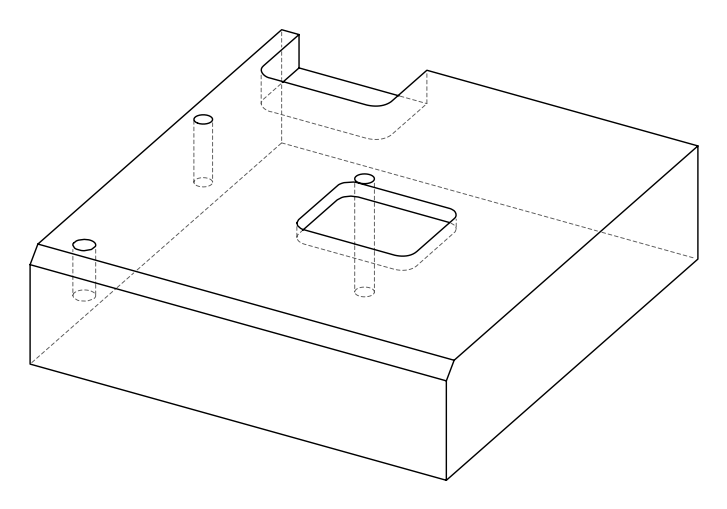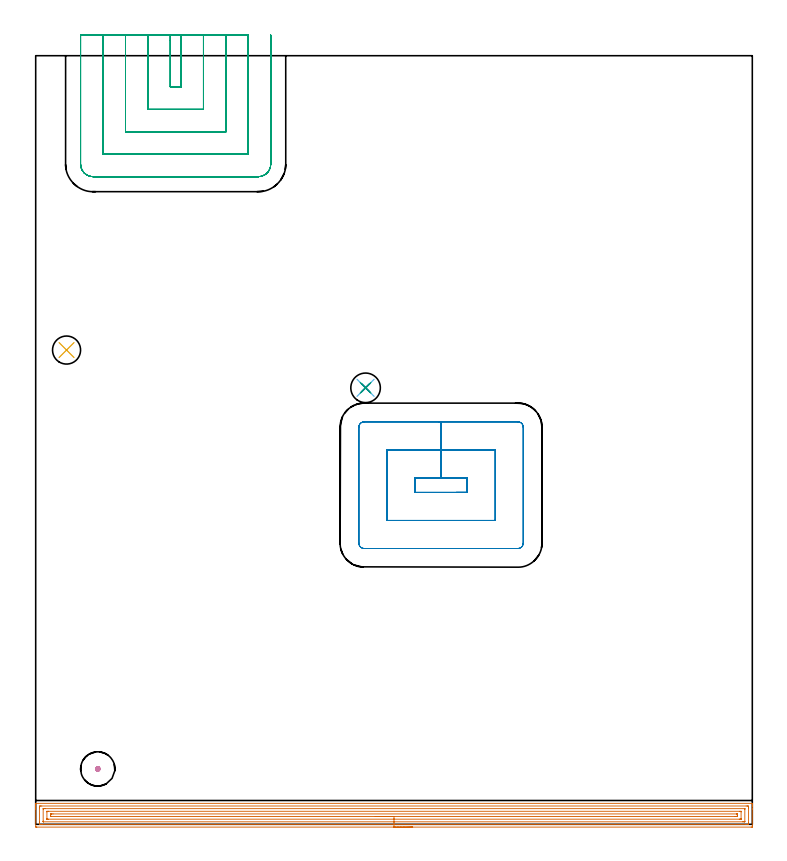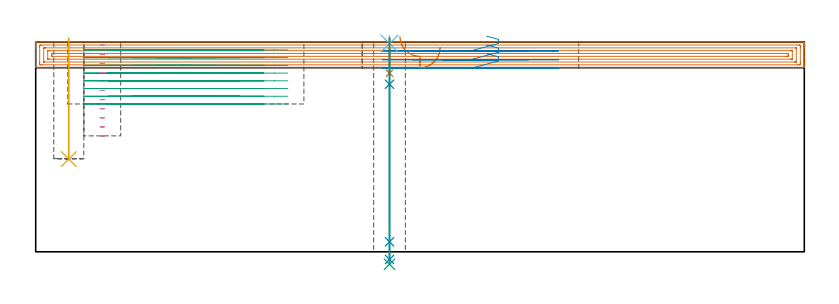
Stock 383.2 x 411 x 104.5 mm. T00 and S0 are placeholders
(PLAN: 9 operations, 7 tool changes, 41.2 min)
(1 AREA_MILL | FG_CHAMFER_SURFACE | UGT0205_001 | 15.56 min | 30899 mm3)
(2 MILL_RECTANGULAR_POCKET | POCKET_RECTANGULAR_STRAIGHT | UGT0201_094 | Follow Part, ap 5, ae 75% | 3.95 min | 122127 mm3)
(3 MILL_SLOT | SLOT_PARTIAL_RECTANGULAR | NXT0201_012 | Follow Part, ap 4, ae 75% | 19.87 min | 260750 mm3)
(4 MILL_BLIND_HOLE_FROM_SOLID_MATERIAL | STEP1POCKET | NXT0201_012 | Spiral | 0.49 min | 12284 mm3)
(5 INDEXABLE_INSERT_DRILL_BLIND_HOLE_FROM_SOLID | STEP1POCKET_1 | NXT0302_001 | 0.24 min | 10252 mm3)
(6 SPOT_DRILL | STEP1HOLE | NXT0321_9005460120000 | 0.03 min | 3 mm3)
(7 DRILL_BLIND_HOLE_INTO_CENTER | STEP1HOLE | NXT0301_074 | 0.07 min | 1173 mm3)
(8 GUN_DRILL_THROUGH_HOLE | STEP1HOLE | UGT0307_007 | 0.53 min | 7050 mm3)
(9 DRILL_TO_ENLARGE_THROUGH_HOLE | STEP1HOLE | UGT0301_240 | 0.45 min | 12208 mm3)
(TOOL UGT0205_001 | Chamfer Mill 20 x 3 x 45 deg. | D20 FL50 Z2)
(TOOL UGT0201_094 | End mill 20 mm | D20 FL38 Z4)
(TOOL NXT0201_012 | ENDMILL 16mm [2P460-1600-NA 1630] | D16 FL38 Z6)
(TOOL NXT0302_001 | Index. Insert Drill 15mm [880-D1500L20-05] | D15 PA176 FL75 Z2)
(TOOL NXT0321_9005460120000 | NC Spot Drill, 142deg, 12mm, Carbide, Uncoated | D12 PA142 FL30 Z2)
(TOOL NXT0301_074 | Carbide Drill 10.3mm [860.1-1030-031A1-MM 2214] | D10.3 PA140 FL55 Z2)
(TOOL UGT0307_007 | Gun Drill 10 mm | D10 PA130 FL24 Z1)
(TOOL UGT0301_240 | Twist Drill 15.8 mm | D15.8 PA118 FL120 Z2)
(OP 1 AREA_MILL)
G17 G21 G94 G90
T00 M6
G54
G17 G0 G90 X201.6 Y-1.5 S1061 M3
G43 Z114.5 H0
Z101.8
G94 G1 X201.562 Z100.928 F250.
X201.448 Z100.063
X201.259 Z99.212
X200.997 Z98.38
X200.663 Z97.574
X200.26 Z96.8
X199.792 Z96.064
X199.26 Z95.372
X198.671 Z94.729
X198.028 Z94.14
X197.336 Z93.608
X196.6 Z93.14
X195.826 Z92.737
X195.02 Z92.403
X194.188 Z92.141
X193.337 Z91.952
X192.472 Z91.838
X191.6 Z91.8
X0.606
X0.279 Y-1.497 Z91.802
X0.01 Y-1.492 Z91.806
X0. Y-1.219 Z92.079
Y7.964 Z101.258
Y8.535 Z101.832
Y8.854 Z102.15
Y9.425 Z102.721
Y9.743 Z103.038
Y10.381 Z103.68
Y10.794 Z104.094
X0.007 Y11.158 Z104.45
X0.01 Y11.197 Z104.488
X0.16 Y11.2 Z104.5
X383.04
X383.19 Y11.197 Z104.488
X383.193 Y11.158 Z104.45
X383.2 Y10.794 Z104.093
Y10.38 Z103.68
Y9.743 Z103.038
Y8.535 Z101.832
Y7.964 Z101.258
Y-0.648 Z92.65
X383.198 Y-0.933 Z92.364
X383.192 Y-1.492 Z91.806
X383.156 Y-1.494 Z91.804
X382.594 Y-1.5 Z91.8
X191.6
Y-0.086 Z93.214
X3.284
X2.431 Y-0.083 Z93.217
X2.391 Y-0.081 Z93.219
X2.01 Y-0.043 Z93.257
X2.003 Y0.344 Z93.644
X2.001 Y0.846 Z94.146
X2. Y1.236 Z94.536
X2.001 Y8.854 Z102.154
X2.002 Y9.241 Z102.541
X2.01 Y9.743 Z103.043
X2.353 Y9.781 Z103.081
X2.391 Y9.783 Z103.083
X3.241 Y9.786 Z103.086
X379.916
X380.769 Y9.783 Z103.083
X380.809 Y9.781 Z103.081
X381.19 Y9.743 Z103.043
X381.197 Y9.357 Z102.657
X381.199 Y8.854 Z102.154
X381.2 Y8.464 Z101.764
X381.199 Y0.846 Z94.146
X381.198 Y0.459 Z93.759
X381.19 Y-0.043 Z93.257
X380.847 Y-0.081 Z93.219
X380.809 Y-0.083 Z93.217
X379.959 Y-0.086 Z93.214
X191.6
Y1.328 Z94.628
X4.176 Y1.329 Z94.629
X4.04 Y1.33 Z94.63
X4.018 Y1.332 Z94.632
X4.013 Y1.334 Z94.634
X4.009 Y1.351 Z94.651
X4.003 Y1.444 Z94.744
X4.001 Y1.561 Z94.861
X4. Y1.736 Z95.036
X4.001 Y8.138 Z101.438
X4.007 Y8.315 Z101.615
X4.01 Y8.36 Z101.66
X4.026 Y8.365 Z101.665
X4.074 Y8.368 Z101.668
X4.176 Y8.37 Z101.67
X4.66 Y8.371 Z101.671
X5.069 Y8.372 Z101.672
X379.024 Y8.371 Z101.671
X379.16 Y8.37 Z101.67
X379.182 Y8.368 Z101.668
X379.187 Y8.366 Z101.666
X379.191 Y8.349 Z101.649
X379.197 Y8.256 Z101.556
X379.199 Y8.139 Z101.439
X379.2 Y7.964 Z101.264
X379.199 Y1.562 Z94.862
X379.193 Y1.385 Z94.685
X379.19 Y1.34 Z94.64
X379.175 Y1.335 Z94.635
X379.126 Y1.332 Z94.632
X379.024 Y1.33 Z94.63
X378.54 Y1.329 Z94.629
X378.132 Y1.328 Z94.628
X191.6
Y2.743 Z96.043
X6.736
X6.06 Y2.747 Z96.047
X6.022 Y2.749 Z96.049
X6.01 Y2.752 Z96.052
X6.008 Y2.773 Z96.073
X6.003 Y2.873 Z96.173
X6.001 Y3.074 Z96.374
Y6.61 Z99.91
X6.004 Y6.823 Z100.123
X6.008 Y6.928 Z100.228
X6.01 Y6.949 Z100.249
X6.028 Y6.952 Z100.252
X6.081 Y6.954 Z100.254
X6.854 Y6.957 Z100.257
X6.971
X376.464
X377.14 Y6.953 Z100.253
X377.178 Y6.951 Z100.251
X377.19 Y6.947 Z100.247
X377.192 Y6.927 Z100.227
X377.197 Y6.827 Z100.127
X377.199 Y6.626 Z99.926
Y3.09 Z96.39
X377.196 Y2.877 Z96.177
X377.192 Y2.772 Z96.072
X377.19 Y2.751 Z96.051
X377.172 Y2.748 Z96.048
X377.119 Y2.745 Z96.045
X376.347 Y2.743 Z96.043
X376.229
X191.6
Y4.157 Z97.457
X8.389
X8.223 Y4.159 Z97.459
X8.091 Y4.161 Z97.461
X8.012 Y4.164 Z97.464
X8.01 Y4.194 Z97.494
X8.005 Y4.405 Z97.705
X8.001 Y5.041 Z98.341
X8.003 Y5.295 Z98.595
X8.007 Y5.454 Z98.754
X8.01 Y5.527 Z98.827
X8.141 Y5.536 Z98.836
X8.392 Y5.54 Z98.84
X8.639 Y5.542 Z98.842
X9.282 Y5.543 Z98.843
X374.811
X374.977 Y5.541 Z98.841
X375.109 Y5.539 Z98.839
X375.188 Y5.536 Z98.836
X375.19 Y5.506 Z98.806
X375.195 Y5.295 Z98.595
X375.199 Y4.659 Z97.959
X375.197 Y4.405 Z97.705
X375.193 Y4.246 Z97.546
X375.19 Y4.173 Z97.473
X375.059 Y4.164 Z97.464
X374.808 Y4.159 Z97.459
X374.562 Y4.158 Z97.458
X373.918 Y4.157 Z97.457
X191.6
X190.728 Z97.495
X189.864 Z97.609
X189.012 Z97.798
X188.18 Z98.06
X187.374 Z98.394
X186.6 Z98.797
X185.864 Z99.265
X185.172 Z99.796
X184.529 Z100.386
X183.94 Z101.029
X183.409 Z101.721
X182.94 Z102.457
X182.537 Z103.231
X182.203 Z104.037
X181.941 Z104.869
X181.752 Z105.72
X181.638 Z106.585
X181.6 Z107.457
G0 Z114.5
M5
M2
(OP 2 MILL_RECTANGULAR_POCKET)
G17 G21 G94 G90
T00 M6
G54
G17 G0 G90 X224.857 Y177.5 S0 M3
G43 Z114.5 H0
Z107.5
G94 G1 X230.7 Z105.934 F250.
Y185.2 Z103.871
X216.75 Z100.133
X202.8 F500.
Y177.5
X230.7
Y185.2
X216.75
Y200.2
X187.8
Y162.5
X245.7
Y200.2
X216.75
Y215.2
X175.6
G3 X172.8 Y212.4 R2.8
G1 Y150.3
G3 X175.6 Y147.5 R2.8
G1 X257.9
G3 X260.7 Y150.3 R2.8
G1 Y212.4
G3 X257.9 Y215.2 R2.8
G1 X216.75
X215.75
G0 X224.857 Y177.5 Z103.133
G1 X230.7 Z101.568 F250.
Y185.2 Z99.505
X216.75 Z95.767
X202.8 F500.
Y177.5
X230.7
Y185.2
X216.75
Y200.2
X187.8
Y162.5
X245.7
Y200.2
X216.75
Y215.2
X175.6
G3 X172.8 Y212.4 R2.8
G1 Y150.3
G3 X175.6 Y147.5 R2.8
G1 X257.9
G3 X260.7 Y150.3 R2.8
G1 Y212.4
G3 X257.9 Y215.2 R2.8
G1 X216.75
X215.75
G0 X224.857 Y177.5 Z98.767
G1 X230.7 Z97.201 F250.
Y185.2 Z95.138
X216.75 Z91.4
X202.8 F500.
Y177.5
X230.7
Y185.2
X216.75
Y200.2
X187.8
Y162.5
X245.7
Y200.2
X216.75
Y215.2
X175.6
G3 X172.8 Y212.4 R2.8
G1 Y150.3
G3 X175.6 Y147.5 R2.8
G1 X257.9
G3 X260.7 Y150.3 R2.8
G1 Y212.4
G3 X257.9 Y215.2 R2.8
G1 X216.75
X215.75
G0 Z114.5
M5
M2
(OP 3 MILL_SLOT)
G17 G21 G94 G90
T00 M6
G54
G17 G0 G90 X72. Y422. S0 M3
G43 Z114.5 H1
Z100.65
G94 G1 Y419. F250.
Y394.3 F500.
X77.7
Y419.
Y422. F250.
X60.
Y419.
Y382.3 F500.
X89.7
Y419.
Y422. F250.
X48.
Y419.
Y370.3 F500.
X101.7
Y419.
Y422. F250.
X36.
Y419.
Y358.3 F500.
X113.7
Y419.
Y422. F250.
X24.
Y419.
Y353. F500.
G3 X30.7 Y346.3 R6.7
G1 X119.
G3 X125.7 Y353. R6.7
G1 Y419.
Y422. F250.
G0 X72. Z96.8
G1 Y419.
Y394.3 F500.
X77.7
Y419.
Y422. F250.
X60.
Y419.
Y382.3 F500.
X89.7
Y419.
Y422. F250.
X48.
Y419.
Y370.3 F500.
X101.7
Y419.
Y422. F250.
X36.
Y419.
Y358.3 F500.
X113.7
Y419.
Y422. F250.
X24.
Y419.
Y353. F500.
G3 X30.7 Y346.3 R6.7
G1 X119.
G3 X125.7 Y353. R6.7
G1 Y419.
Y422. F250.
G0 X72. Z92.95
G1 Y419.
Y394.3 F500.
X77.7
Y419.
Y422. F250.
X60.
Y419.
Y382.3 F500.
X89.7
Y419.
Y422. F250.
X48.
Y419.
Y370.3 F500.
X101.7
Y419.
Y422. F250.
X36.
Y419.
Y358.3 F500.
X113.7
Y419.
Y422. F250.
X24.
Y419.
Y353. F500.
G3 X30.7 Y346.3 R6.7
G1 X119.
G3 X125.7 Y353. R6.7
G1 Y419.
Y422. F250.
G0 X72. Z89.1
G1 Y419.
Y394.3 F500.
X77.7
Y419.
Y422. F250.
X60.
Y419.
Y382.3 F500.
X89.7
Y419.
Y422. F250.
X48.
Y419.
Y370.3 F500.
X101.7
Y419.
Y422. F250.
X36.
Y419.
Y358.3 F500.
X113.7
Y419.
Y422. F250.
X24.
Y419.
Y353. F500.
G3 X30.7 Y346.3 R6.7
G1 X119.
G3 X125.7 Y353. R6.7
G1 Y419.
Y422. F250.
G0 X72. Z85.25
G1 Y419.
Y394.3 F500.
X77.7
Y419.
Y422. F250.
X60.
Y419.
Y382.3 F500.
X89.7
Y419.
Y422. F250.
X48.
Y419.
Y370.3 F500.
X101.7
Y419.
Y422. F250.
X36.
Y419.
Y358.3 F500.
X113.7
Y419.
Y422. F250.
X24.
Y419.
Y353. F500.
G3 X30.7 Y346.3 R6.7
G1 X119.
G3 X125.7 Y353. R6.7
G1 Y419.
Y422. F250.
G0 X72. Z81.4
G1 Y419.
Y394.3 F500.
X77.7
Y419.
Y422. F250.
X60.
Y419.
Y382.3 F500.
X89.7
Y419.
Y422. F250.
X48.
Y419.
Y370.3 F500.
X101.7
Y419.
Y422. F250.
X36.
Y419.
Y358.3 F500.
X113.7
Y419.
Y422. F250.
X24.
Y419.
Y353. F500.
G3 X30.7 Y346.3 R6.7
G1 X119.
G3 X125.7 Y353. R6.7
G1 Y419.
Y422. F250.
G0 X72. Z77.55
G1 Y419.
Y394.3 F500.
X77.7
Y419.
Y422. F250.
X60.
Y419.
Y382.3 F500.
X89.7
Y419.
Y422. F250.
X48.
Y419.
Y370.3 F500.
X101.7
Y419.
Y422. F250.
X36.
Y419.
Y358.3 F500.
X113.7
Y419.
Y422. F250.
X24.
Y419.
Y353. F500.
G3 X30.7 Y346.3 R6.7
G1 X119.
G3 X125.7 Y353. R6.7
G1 Y419.
Y422. F250.
G0 X72. Z73.7
G1 Y419.
Y394.3 F500.
X77.7
Y419.
Y422. F250.
X60.
Y419.
Y382.3 F500.
X89.7
Y419.
Y422. F250.
X48.
Y419.
Y370.3 F500.
X101.7
Y419.
Y422. F250.
X36.
Y419.
Y358.3 F500.
X113.7
Y419.
Y422. F250.
X24.
Y419.
Y353. F500.
G3 X30.7 Y346.3 R6.7
G1 X119.
G3 X125.7 Y353. R6.7
G1 Y419.
Y422. F250.
G0 Z114.5
M5
M2
(OP 4 MILL_BLIND_HOLE_FROM_SOLID_MATERIAL)
G17 G21 G94 G90
T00 M6
G54
G17 G0 G90 X33.2 Y29.6 S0 M3
G43 Z114.5 H1
Z102.982
G94 G3 X33.775 Y30.175 R0.575 F250.
X33.2 Y30.75 R0.575
X32.05 Y29.6 R1.15
X33.2 Y30.75 R-1.15
X32.625 Y30.175 R0.575
X33.2 Y29.6 R0.575
G0 Z98.464
G3 X33.775 Y30.175 R0.575
X33.2 Y30.75 R0.575
X32.05 Y29.6 R1.15
X33.2 Y30.75 R-1.15
X32.625 Y30.175 R0.575
X33.2 Y29.6 R0.575
G0 Z93.945
G3 X33.775 Y30.175 R0.575
X33.2 Y30.75 R0.575
X32.05 Y29.6 R1.15
X33.2 Y30.75 R-1.15
X32.625 Y30.175 R0.575
X33.2 Y29.6 R0.575
G0 Z89.427
G3 X33.775 Y30.175 R0.575
X33.2 Y30.75 R0.575
X32.05 Y29.6 R1.15
X33.2 Y30.75 R-1.15
X32.625 Y30.175 R0.575
X33.2 Y29.6 R0.575
G0 Z84.909
G3 X33.775 Y30.175 R0.575
X33.2 Y30.75 R0.575
X32.05 Y29.6 R1.15
X33.2 Y30.75 R-1.15
X32.625 Y30.175 R0.575
X33.2 Y29.6 R0.575
G0 Z80.391
G3 X33.775 Y30.175 R0.575
X33.2 Y30.75 R0.575
X32.05 Y29.6 R1.15
X33.2 Y30.75 R-1.15
X32.625 Y30.175 R0.575
X33.2 Y29.6 R0.575
G0 Z75.873
G3 X33.775 Y30.175 R0.575
X33.2 Y30.75 R0.575
X32.05 Y29.6 R1.15
X33.2 Y30.75 R-1.15
X32.625 Y30.175 R0.575
X33.2 Y29.6 R0.575
G0 Z71.355
G3 X33.775 Y30.175 R0.575
X33.2 Y30.75 R0.575
X32.05 Y29.6 R1.15
X33.2 Y30.75 R-1.15
X32.625 Y30.175 R0.575
X33.2 Y29.6 R0.575
G0 Z66.836
G3 X33.775 Y30.175 R0.575
X33.2 Y30.75 R0.575
X32.05 Y29.6 R1.15
X33.2 Y30.75 R-1.15
X32.625 Y30.175 R0.575
X33.2 Y29.6 R0.575
G0 Z62.318
G3 X33.775 Y30.175 R0.575
X33.2 Y30.75 R0.575
X32.05 Y29.6 R1.15
X33.2 Y30.75 R-1.15
X32.625 Y30.175 R0.575
X33.2 Y29.6 R0.575
G0 Z57.8
G3 X33.775 Y30.175 R0.575
X33.2 Y30.75 R0.575
X32.05 Y29.6 R1.15
X33.2 Y30.75 R-1.15
X32.625 Y30.175 R0.575
X33.2 Y29.6 R0.575
G0 Z114.5
M5
M2
(OP 5 INDEXABLE_INSERT_DRILL_BLIND_HOLE_FROM_SOLID)
G17 G21 G94 G90
T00 M6
G54
G17 G0 G90 X16.5 Y253.6 S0 M3
G43 Z114.5 H1
G94 G81 G98 Z46.2 F250. R106.5
G80
M5
M2
(OP 6 SPOT_DRILL)
G17 G21 G94 G90
T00 M6
G54
G17 G0 G90 X176.4 Y233.4 S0 M3
G43 Z114.5 H0
G94 G81 G98 Z103.82 F250. R107.5
G80
M5
M2
(OP 7 DRILL_BLIND_HOLE_INTO_CENTER)
G17 G21 G94 G90
T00 M6
G54
G17 G0 G90 X176.4 Y233.4 S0 M3
G43 Z114.5 H1
G94 G81 G98 Z89.05 F250. R106.5
G80
M5
M2
(OP 8 GUN_DRILL_THROUGH_HOLE)
G17 G21 G94 G90
T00 M6
G54
G17 G0 G90 X176.4 Y233.4 M8
G43 Z114.5 H0
Z100.942
S716 M3
G94 G1 Z83.538 F125. M26
G4 X.084
Z5. F250.
G4 X.084
Z-3.832 F125.
G4 X.084
M5
M9
G0 Z100.942
Z114.5
M2
(OP 9 DRILL_TO_ENLARGE_THROUGH_HOLE)
G17 G21 G94 G90
T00 M6
G54
G17 G0 G90 X176.4 Y233.4 S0 M3
G43 Z114.5 H0
G94 G73 G98 Z-6.247 F250. Q13.843 R106.5
G80
M5
M2
